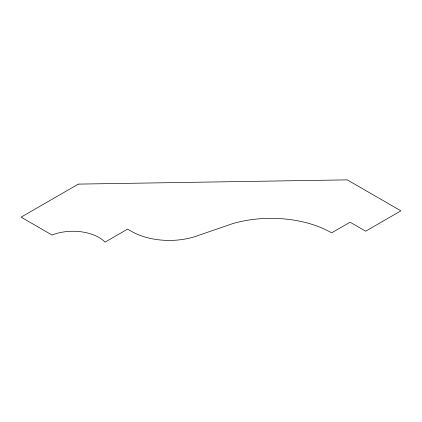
<?xml version="1.0" encoding="UTF-8"?>
<svg xmlns="http://www.w3.org/2000/svg" width="422" height="422" viewBox="0 0 422 422"><rect width="100%" height="100%" fill="white"/><g stroke="black" fill="none" stroke-linecap="round" stroke-linejoin="round"><path stroke-width="0.63" d="M78.355 184.108L21.1 217.161L52.038 235.028A36.793 21.242 0 0 1 105.083 242.128L127.623 229.114L131.311 231.245A53.357 30.806 0 0 0 198.904 235.249L233.329 223.417A85.545 49.39 0 0 1 331.65 232.854L350.091 222.209L365.652 231.193L400.9 210.842L347.253 179.872L78.355 184.108"/></g></svg>
